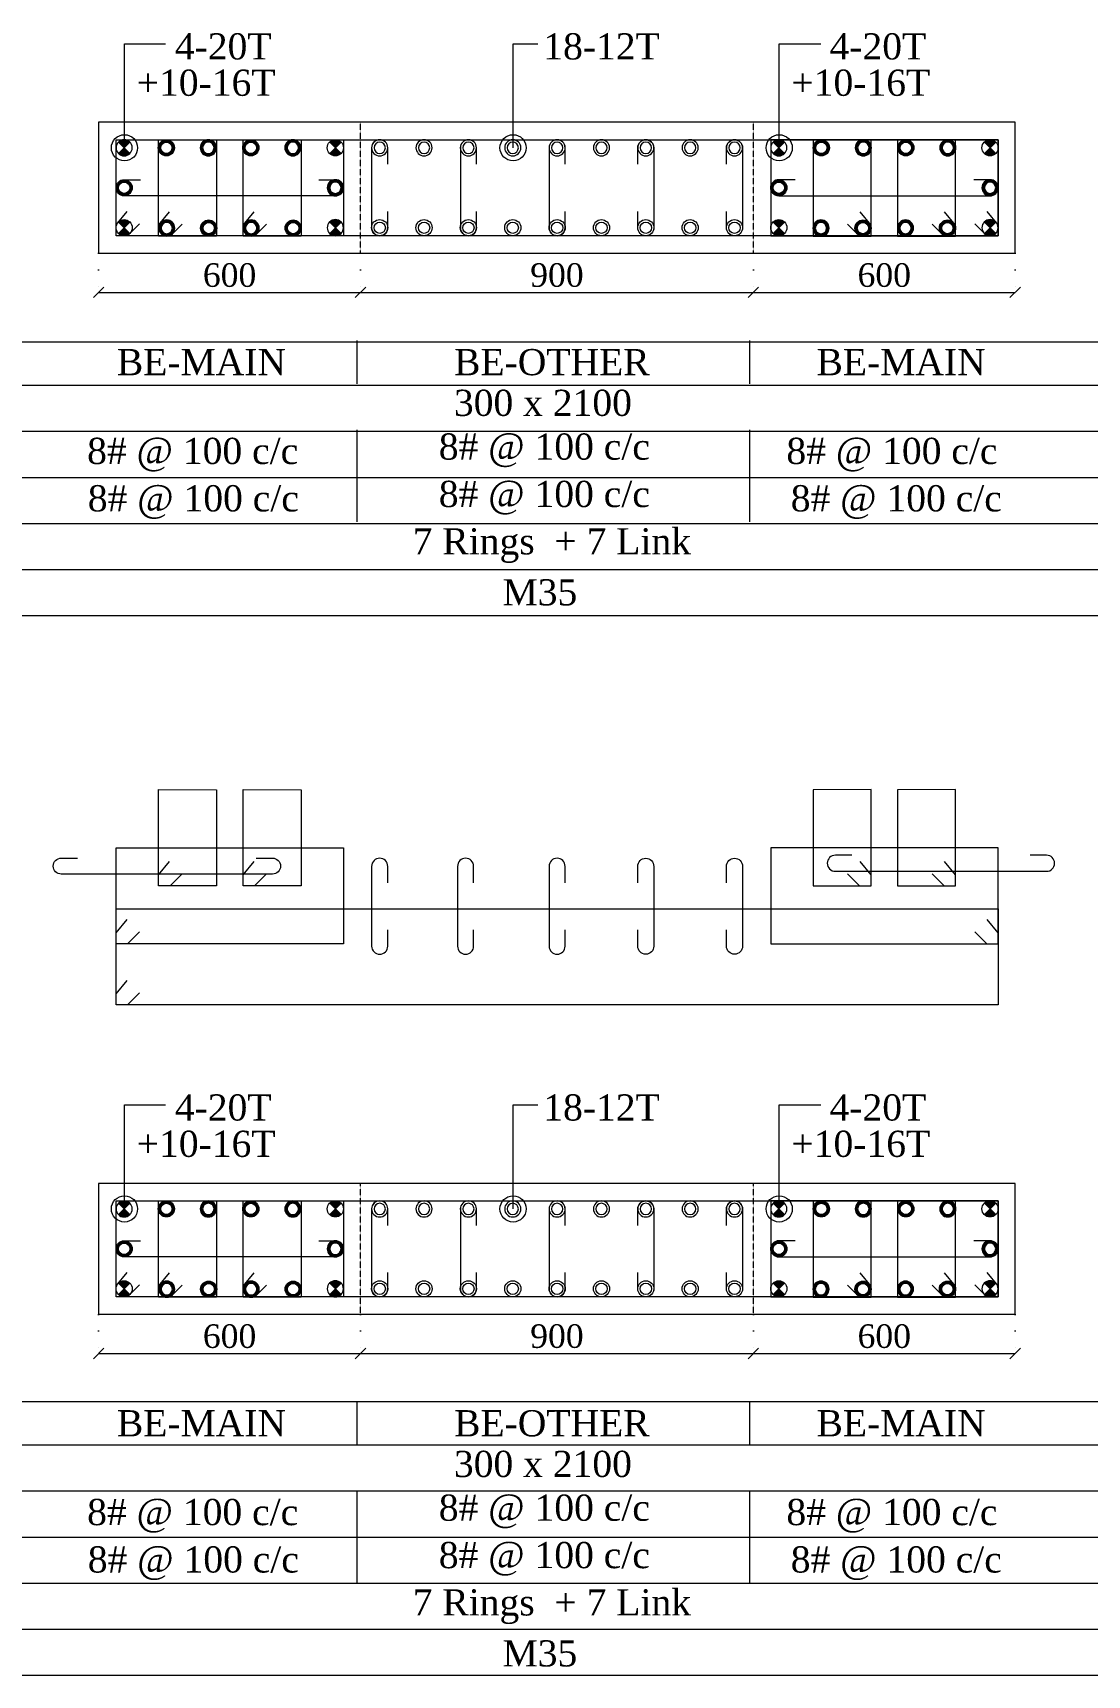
# Model space of a CAD drawing. Header units: millimetres. Extents: x 303 to 27724, y 300 to 68956.
# Drawn here: x 2560 to 4976, y 56816 to 60579 of the extents above; entities that cross this region are included whole.
import ezdxf

# ---------------------------------------------------------------- set-up
doc = ezdxf.new("R2010")
doc.units = ezdxf.units.MM
doc.linetypes.add('( Hidden )', pattern=[0.375, 0.25, -0.125])
doc.linetypes.add('DOT2', pattern=[0.125, 0, -0.125])
doc.layers.get('Defpoints').update_dxf_attribs({"lineweight": 0})
for name, color, linetype, lineweight in [('S-COL. STEEL DIA', 1, 'Continuous', 9), ('S-DIM FOOTING', 7, 'Continuous', 0), ('S-SECTION', 5, 'Continuous', 0), ('S-SECTION MARK', 7, 'Continuous', 0), ('S-SHEET', 7, 'Continuous', 0), ('S-STEEL', 1, 'Continuous', 9), ('S-STEEL-1', 1, 'Continuous', 0), ('S-STEEL-1 C.S.', 106, 'Continuous', 0), ('S-TEXT', 7, 'Continuous', 0)]:
    doc.layers.add(name, color=color, linetype=linetype, lineweight=lineweight)
doc.styles.add('AR', font='ARIALUNI.TTF', dxfattribs={"width": 0.8})
doc.styles.add('S-ROMANS', font='times.ttf')
doc.styles.add('TEXT', font='times.ttf')
doc.dimstyles.new('100', dxfattribs={"dimtxt": 180, "dimasz": 80, "dimexe": 0.18, "dimexo": 0.0625, "dimgap": 1, "dimtad": 1, "dimdec": 0, "dimzin": 0, "dimdsep": 46, "dimtxsty": 'AR', "dimblk": 'DOT', "dimcen": 0.09, "dimse1": 1, "dimse2": 1, "dimclrd": 50, "dimclrt": 256, "dimadec": 0, "dimazin": 0, "dimtfac": 1, "dimtdec": 0, "dimtix": 1, "dimtofl": 0, "dimtmove": 2, "dimatfit": 0, "dimfxl": 1, "dimtolj": 1, "dimtzin": 0, "dimlwd": -1, "dimarcsym": 0})
doc.dimstyles.new('SETU', dxfattribs={"dimtxt": 230, "dimasz": 0.2, "dimexe": 0.1, "dimexo": 0.1, "dimgap": 0.05, "dimtad": 1, "dimdec": 0, "dimzin": 0, "dimdsep": 46, "dimtxsty": 'TEXT', "dimblk": 'OBLIQUE', "dimcen": 0.09, "dimdle": 0.1, "dimclrd": 4, "dimclre": 256, "dimclrt": 256, "dimadec": 1, "dimazin": 0, "dimtfac": 1, "dimtdec": 0, "dimtix": 1, "dimtofl": 0, "dimtmove": 2, "dimatfit": 0, "dimfxl": 1, "dimtolj": 1, "dimtzin": 0, "dimlwd": -1, "dimlwe": -1, "dimarcsym": 1})

# ---------------------------------------------------------------- blocks, each defined once
blk = doc.blocks.new('_Oblique')
at = {"color": 0, "linetype": 'ByBlock', "lineweight": -2}
blk.add_line((-0.5, -0.5), (0.5, 0.5), dxfattribs=at)
blk = doc.blocks.new('*D1953')
at = {"layer": 'Defpoints', "color": 0}
for p in [(2711, 57642.6), (3311, 57642.6), (3311, 57552.7)]:
    blk.add_point(p, dxfattribs=at)
at = {"layer": 'S-DIM FOOTING', "linetype": 'DOT2', "ltscale": 300}
for p, q in [((2711, 57642.5), (2711, 57552.6)), ((3311, 57642.5), (3311, 57552.6))]:
    blk.add_line(p, q, dxfattribs=at)
at = {"layer": 'S-DIM FOOTING', "ltscale": 300}
blk.add_line((2710.9, 57552.7), (3311.1, 57552.7), dxfattribs=at)
at = {"layer": 'S-DIM FOOTING', "linetype": 'ByBlock', "xscale": 24, "yscale": 24, "zscale": 24, "rotation": 180}
blk.add_blockref('_Oblique', (2711, 57552.7), dxfattribs=at)
at = {"layer": 'S-DIM FOOTING', "linetype": 'ByBlock', "xscale": 24, "yscale": 24, "zscale": 24}
blk.add_blockref('_Oblique', (3311, 57552.7), dxfattribs=at)
at = {"layer": 'S-DIM FOOTING', "insert": (3011, 57592.2), "char_height": 54, "attachment_point": 5, "style": 'TEXT'}
blk.add_mtext('\\A1;600', dxfattribs=at)
blk = doc.blocks.new('*D1954')
at = {"layer": 'Defpoints', "color": 0}
for p in [(3311, 57642.6), (4211, 57642.6), (4211, 57552.7)]:
    blk.add_point(p, dxfattribs=at)
at = {"layer": 'S-DIM FOOTING', "linetype": 'DOT2', "ltscale": 300}
for p, q in [((3311, 57642.5), (3311, 57552.6)), ((4211, 57642.5), (4211, 57552.6))]:
    blk.add_line(p, q, dxfattribs=at)
at = {"layer": 'S-DIM FOOTING', "ltscale": 300}
blk.add_line((3310.9, 57552.7), (4211.1, 57552.7), dxfattribs=at)
at = {"layer": 'S-DIM FOOTING', "linetype": 'ByBlock', "xscale": 24, "yscale": 24, "zscale": 24, "rotation": 180}
blk.add_blockref('_Oblique', (3311, 57552.7), dxfattribs=at)
at = {"layer": 'S-DIM FOOTING', "linetype": 'ByBlock', "xscale": 24, "yscale": 24, "zscale": 24}
blk.add_blockref('_Oblique', (4211, 57552.7), dxfattribs=at)
at = {"layer": 'S-DIM FOOTING', "insert": (3761, 57592.3), "char_height": 54, "attachment_point": 5, "style": 'TEXT'}
blk.add_mtext('\\A1;900', dxfattribs=at)
blk = doc.blocks.new('*D1955')
at = {"layer": 'Defpoints', "color": 0}
for p in [(4211, 57642.6), (4811, 57642.6), (4811, 57552.7)]:
    blk.add_point(p, dxfattribs=at)
at = {"layer": 'S-DIM FOOTING', "linetype": 'DOT2', "ltscale": 300}
for p, q in [((4211, 57642.5), (4211, 57552.6)), ((4811, 57642.5), (4811, 57552.6))]:
    blk.add_line(p, q, dxfattribs=at)
at = {"layer": 'S-DIM FOOTING', "ltscale": 300}
blk.add_line((4210.9, 57552.7), (4811.1, 57552.7), dxfattribs=at)
at = {"layer": 'S-DIM FOOTING', "linetype": 'ByBlock', "xscale": 24, "yscale": 24, "zscale": 24, "rotation": 180}
blk.add_blockref('_Oblique', (4211, 57552.7), dxfattribs=at)
at = {"layer": 'S-DIM FOOTING', "linetype": 'ByBlock', "xscale": 24, "yscale": 24, "zscale": 24}
blk.add_blockref('_Oblique', (4811, 57552.7), dxfattribs=at)
at = {"layer": 'S-DIM FOOTING', "insert": (4511, 57592.2), "char_height": 54, "attachment_point": 5, "style": 'TEXT'}
blk.add_mtext('\\A1;600', dxfattribs=at)
blk = doc.blocks.new('*U18')
at = {"layer": 'S-COL. STEEL DIA'}
h = blk.add_hatch(color=256, dxfattribs=at)
h.dxf.hatch_style = 1
h.paths.add_polyline_path([(0, 0), (0, -18.5, 0.198912), (13, -13)])
h.paths.add_polyline_path([(0, 0), (-13, -13, 0.198912), (0, -18.5)])
h.paths.add_polyline_path([(0, 18.5, 0.198912), (-13, 13), (0, 0)])
h.paths.add_polyline_path([(13, 13, 0.198912), (0, 18.5), (0, 0)])
at = {"layer": 'S-COL. STEEL DIA', "lineweight": 5}
for p, q in [((-13, 13), (13, -13)), ((13, 13), (-13, -13))]:
    blk.add_line(p, q, dxfattribs=at)
blk.add_circle((0, 0), 18.5, dxfattribs=at)
blk = doc.blocks.new('*U4')
at = {"layer": 'S-COL. STEEL DIA'}
h = blk.add_hatch(color=256, dxfattribs=at)
h.dxf.hatch_style = 1
h.paths.add_polyline_path([(-18.5, 0, 1), (18.5, 0, 1)])
h.paths.add_polyline_path([(13, 0, -1), (-13, 0, -1)], flags=16)
at = {"layer": 'S-COL. STEEL DIA', "lineweight": 5}
for radius in [18.5, 13]:
    blk.add_circle((0, 0), radius, dxfattribs=at)
blk = doc.blocks.new('_Dot')
at = {"linetype": 'ByBlock', "lineweight": -2}
blk.add_line((-0.5, 0), (-1, 0), dxfattribs=at)
at = {"linetype": 'ByBlock', "const_width": 0.5}
blk.add_lwpolyline([(-0.25, 0, 1), (0.25, 0, 1)], format="xyb", close=True, dxfattribs=at)
blk = doc.blocks.new('*U6')
at = {"layer": 'S-COL. STEEL DIA', "lineweight": 5}
for radius in [18.5, 13, 13]:
    blk.add_circle((0, 0), radius, dxfattribs=at)
blk = doc.blocks.new('*D1956')
at = {"layer": 'Defpoints', "color": 0}
for p in [(2711, 60074), (3311, 60074), (3311, 59984.2)]:
    blk.add_point(p, dxfattribs=at)
at = {"layer": 'S-DIM FOOTING', "linetype": 'DOT2', "ltscale": 300}
for p, q in [((2711, 60073.9), (2711, 59984)), ((3311, 60073.9), (3311, 59984))]:
    blk.add_line(p, q, dxfattribs=at)
at = {"layer": 'S-DIM FOOTING', "ltscale": 300}
blk.add_line((2710.9, 59984.2), (3311.1, 59984.2), dxfattribs=at)
at = {"layer": 'S-DIM FOOTING', "linetype": 'ByBlock', "xscale": 24, "yscale": 24, "zscale": 24, "rotation": 180}
blk.add_blockref('_Oblique', (2711, 59984.2), dxfattribs=at)
at = {"layer": 'S-DIM FOOTING', "linetype": 'ByBlock', "xscale": 24, "yscale": 24, "zscale": 24}
blk.add_blockref('_Oblique', (3311, 59984.2), dxfattribs=at)
at = {"layer": 'S-DIM FOOTING', "insert": (3011, 60023.6), "char_height": 54, "attachment_point": 5, "style": 'TEXT'}
blk.add_mtext('\\A1;600', dxfattribs=at)
blk = doc.blocks.new('*D1957')
at = {"layer": 'Defpoints', "color": 0}
for p in [(3311, 60074), (4211, 60074), (4211, 59984.2)]:
    blk.add_point(p, dxfattribs=at)
at = {"layer": 'S-DIM FOOTING', "linetype": 'DOT2', "ltscale": 300}
for p, q in [((3311, 60073.9), (3311, 59984)), ((4211, 60073.9), (4211, 59984))]:
    blk.add_line(p, q, dxfattribs=at)
at = {"layer": 'S-DIM FOOTING', "ltscale": 300}
blk.add_line((3310.9, 59984.2), (4211.1, 59984.2), dxfattribs=at)
at = {"layer": 'S-DIM FOOTING', "linetype": 'ByBlock', "xscale": 24, "yscale": 24, "zscale": 24, "rotation": 180}
blk.add_blockref('_Oblique', (3311, 59984.2), dxfattribs=at)
at = {"layer": 'S-DIM FOOTING', "linetype": 'ByBlock', "xscale": 24, "yscale": 24, "zscale": 24}
blk.add_blockref('_Oblique', (4211, 59984.2), dxfattribs=at)
at = {"layer": 'S-DIM FOOTING', "insert": (3761, 60023.7), "char_height": 54, "attachment_point": 5, "style": 'TEXT'}
blk.add_mtext('\\A1;900', dxfattribs=at)
blk = doc.blocks.new('*D1958')
at = {"layer": 'Defpoints', "color": 0}
for p in [(4211, 60074), (4811, 60074), (4811, 59984.2)]:
    blk.add_point(p, dxfattribs=at)
at = {"layer": 'S-DIM FOOTING', "linetype": 'DOT2', "ltscale": 300}
for p, q in [((4211, 60073.9), (4211, 59984)), ((4811, 60073.9), (4811, 59984))]:
    blk.add_line(p, q, dxfattribs=at)
at = {"layer": 'S-DIM FOOTING', "ltscale": 300}
blk.add_line((4210.9, 59984.2), (4811.1, 59984.2), dxfattribs=at)
at = {"layer": 'S-DIM FOOTING', "linetype": 'ByBlock', "xscale": 24, "yscale": 24, "zscale": 24, "rotation": 180}
blk.add_blockref('_Oblique', (4211, 59984.2), dxfattribs=at)
at = {"layer": 'S-DIM FOOTING', "linetype": 'ByBlock', "xscale": 24, "yscale": 24, "zscale": 24}
blk.add_blockref('_Oblique', (4811, 59984.2), dxfattribs=at)
at = {"layer": 'S-DIM FOOTING', "insert": (4511, 60023.6), "char_height": 54, "attachment_point": 5, "style": 'TEXT'}
blk.add_mtext('\\A1;600', dxfattribs=at)

msp = doc.modelspace()

# ---------------------------------------------------------------- linework, layer by layer
at = {"layer": 'S-SECTION'}
for points, elevation in [([(4811, 60074), (4811, 60374), (2711, 60374), (2711, 60074)], 9.4), ([(4811, 57642.6), (4811, 57942.6), (2711, 57942.6), (2711, 57642.6)], 9.7)]:
    msp.add_lwpolyline(points, close=True, dxfattribs=dict(at, elevation=elevation))
at = {"layer": 'S-SHEET'}
for p, q in [((3302.2, 59874.3, 0), (3302.2, 59774.7, 0)), ((4202.2, 59874.3, 0), (4202.2, 59774.7, 0)), ((303, 59870.9, 7), (27724.1, 59870.9, 7)), ((303, 59771.4, -1), (27724.1, 59771.4, -1)), ((303, 59666.1, -1), (27724.1, 59666.1, -1)), ((303, 59666.1, -1), (27724.1, 59666.1, -1)), ((3302.2, 59669.5, 0), (3302.2, 59458.2, 0)), ((4202.2, 59669.5, 0), (4202.2, 59458.2, 0)), ((303, 59560.3, -1), (27724.1, 59560.3, -1)), ((303, 59454.8, -1), (27724.1, 59454.8, -1)), ((303, 59349.3, -1), (27724.1, 59349.3, -1)), ((303, 57442.8, 7.1), (27724.1, 57442.8, 7.1)), ((3302.2, 57442.8, 0.2), (3302.2, 57343.3, 0.2)), ((4202.2, 57442.8, 0.2), (4202.2, 57343.3, 0.2)), ((303, 57343.3, -1), (27724.1, 57343.3, -1)), ((303, 57238.1, -1), (27724.1, 57238.1, -1)), ((303, 57238.1, -1), (27724.1, 57238.1, -1)), ((3302.2, 57238.1, 0.2), (3302.2, 57026.8, 0.2)), ((4202.2, 57238.1, 0.2), (4202.2, 57026.8, 0.2)), ((303, 57132.3, -1), (27724.1, 57132.3, -1)), ((303, 57026.8, -1), (27724.1, 57026.8, -1)), ((303, 56921.3, -1), (27724.1, 56921.3, -1))]:
    msp.add_line(p, q, dxfattribs=at)
at = {"layer": 'S-SHEET', "color": 0}
for p, q in [((303, 59243.8, -1), (27724.1, 59243.8, -1)), ((303, 56815.7, -1), (27724.1, 56815.7, -1))]:
    msp.add_line(p, q, dxfattribs=at)
at = {"layer": 'S-STEEL', "color": 1}
for points, elevation in [([(2804.5, 60141.3), (2777, 60114), (2751, 60114), (2751, 60334), (4771.8, 60334), (4771.8, 60114), (2751, 60114), (2751, 60139), (2776.2, 60169.9)], 9.4), ([(2804.5, 58378.9), (2777, 58351.6), (2751, 58351.6), (2751, 58571.6), (4771.8, 58571.6), (4771.8, 58351.6), (2751, 58351.6), (2751, 58376.6), (2776.2, 58407.5)], 9.7), ([(2804.5, 57709.9), (2777, 57682.6), (2751, 57682.6), (2751, 57902.6), (4771.8, 57902.6), (4771.8, 57682.6), (2751, 57682.6), (2751, 57707.6), (2776.2, 57738.5)], 9.7)]:
    msp.add_lwpolyline(points, dxfattribs=dict(at, elevation=elevation))
at = {"layer": 'S-STEEL', "color": 3}
for points, elevation in [([(3373.4, 60277.9), (3373.4, 60315.6, 1), (3336.5, 60315.6), (3336.5, 60132.5, 1), (3373.4, 60132.5), (3373.4, 60169.7)], 9), ([(3576.6, 60277.9), (3576.6, 60315.6, 1), (3539.7, 60315.6), (3539.7, 60132.5, 1), (3576.6, 60132.5), (3576.6, 60169.7)], 9), ([(3779.8, 60277.9), (3779.8, 60315.6, 1), (3742.9, 60315.6), (3742.9, 60132.5, 1), (3779.8, 60132.5), (3779.8, 60169.7)], 9), ([(3946.1, 60277.9), (3946.1, 60315.6, -1), (3983, 60315.6), (3983, 60132.5, -1), (3946.1, 60132.5), (3946.1, 60169.7)], 9), ([(4149.4, 60277.9), (4149.4, 60315.6, -1), (4186.3, 60315.6), (4186.3, 60132.5, -1), (4149.4, 60132.5), (4149.4, 60169.7)], 9), ([(3215.6, 60242.5), (3253.3, 60242.5, -1), (3253.3, 60205.6), (2769.4, 60205.6, -1), (2769.4, 60242.5), (2806.7, 60242.5)], 9), ([(4307.1, 60242.5), (4269.4, 60242.5, 1), (4269.4, 60205.6), (4753.3, 60205.6, 1), (4753.3, 60242.5), (4716.1, 60242.5)], 9), ([(3071.6, 58688.1), (3109.3, 58688.1, -1), (3109.3, 58651.2), (2625.4, 58651.2, -1), (2625.4, 58688.1), (2662.7, 58688.1)], 8.9), ([(3373.4, 58631.4), (3373.4, 58669.1, 1), (3336.5, 58669.1), (3336.5, 58486.1, 1), (3373.4, 58486.1), (3373.4, 58523.3)], 9.3), ([(3570.2, 58631.4), (3570.2, 58669.1, 1), (3533.3, 58669.1), (3533.3, 58486.1, 1), (3570.2, 58486.1), (3570.2, 58523.3)], 9.3), ([(3779.8, 58631.4), (3779.8, 58669.1, 1), (3742.9, 58669.1), (3742.9, 58486.1, 1), (3779.8, 58486.1), (3779.8, 58523.3)], 9.3), ([(3946.1, 58631.4), (3946.1, 58669.1, -1), (3983, 58669.1), (3983, 58486.1, -1), (3946.1, 58486.1), (3946.1, 58523.3)], 9.3), ([(4149.4, 58631.4), (4149.4, 58669.1, -1), (4186.3, 58669.1), (4186.3, 58486.1, -1), (4149.4, 58486.1), (4149.4, 58523.3)], 9.3), ([(4436.6, 58694.6), (4398.9, 58694.6, 1), (4398.9, 58657.7), (4882.8, 58657.7, 1), (4882.8, 58694.6), (4845.6, 58694.6)], 9.3), ([(3373.4, 57846.4), (3373.4, 57884.1, 1), (3336.5, 57884.1), (3336.5, 57701.1, 1), (3373.4, 57701.1), (3373.4, 57738.3)], 9.3), ([(3576.6, 57846.4), (3576.6, 57884.1, 1), (3539.7, 57884.1), (3539.7, 57701.1, 1), (3576.6, 57701.1), (3576.6, 57738.3)], 9.3), ([(3779.8, 57846.4), (3779.8, 57884.1, 1), (3742.9, 57884.1), (3742.9, 57701.1, 1), (3779.8, 57701.1), (3779.8, 57738.3)], 9.3), ([(3946.1, 57846.4), (3946.1, 57884.1, -1), (3983, 57884.1), (3983, 57701.1, -1), (3946.1, 57701.1), (3946.1, 57738.3)], 9.3), ([(4149.4, 57846.4), (4149.4, 57884.1, -1), (4186.3, 57884.1), (4186.3, 57701.1, -1), (4149.4, 57701.1), (4149.4, 57738.3)], 9.3), ([(3215.6, 57811.1), (3253.3, 57811.1, -1), (3253.3, 57774.2), (2769.4, 57774.2, -1), (2769.4, 57811.1), (2806.7, 57811.1)], 9.3), ([(4307.1, 57811.1), (4269.4, 57811.1, 1), (4269.4, 57774.2), (4753.3, 57774.2, 1), (4753.3, 57811.1), (4716.1, 57811.1)], 9.3)]:
    msp.add_lwpolyline(points, format="xyb", dxfattribs=dict(at, elevation=elevation))
at = {"layer": 'S-STEEL-1', "color": 6}
for points, elevation in [([(2804.5, 60141.3), (2777, 60114), (2751, 60114), (2751, 60334), (3271.8, 60334), (3271.8, 60114), (2751, 60114), (2751, 60139), (2776.2, 60169.9)], 9), ([(4718.2, 60141.3), (4745.8, 60114), (4771.8, 60114), (4771.8, 60334), (4251, 60334), (4251, 60114), (4771.8, 60114), (4771.8, 60139), (4746.6, 60169.9)], 9), ([(2804.5, 58519), (2777, 58491.7), (2751, 58491.7), (2751, 58711.7), (3271.8, 58711.7), (3271.8, 58491.7), (2751, 58491.7), (2751, 58516.7), (2776.2, 58547.6)], 9.3), ([(4718.2, 58519), (4745.8, 58491.7), (4771.8, 58491.7), (4771.8, 58711.7), (4251, 58711.7), (4251, 58491.7), (4771.8, 58491.7), (4771.8, 58516.7), (4746.6, 58547.6)], 9.3), ([(2804.5, 57709.9), (2777, 57682.6), (2751, 57682.6), (2751, 57902.6), (3271.8, 57902.6), (3271.8, 57682.6), (2751, 57682.6), (2751, 57707.6), (2776.2, 57738.5)], 9.3), ([(4718.2, 57709.9), (4745.8, 57682.6), (4771.8, 57682.6), (4771.8, 57902.6), (4251, 57902.6), (4251, 57682.6), (4771.8, 57682.6), (4771.8, 57707.6), (4746.6, 57738.5)], 9.3)]:
    msp.add_lwpolyline(points, dxfattribs=dict(at, elevation=elevation))
at = {"layer": 'S-STEEL-1', "color": 41}
for points, elevation in [([(2902.1, 60140.6), (2874.5, 60113.2), (2848.5, 60113.2), (2848.5, 60333.8), (2981.3, 60333.5), (2981.3, 60113), (2848.5, 60113.2), (2848.5, 60138.3), (2873.7, 60169.1)], 9), ([(3095.6, 60140.6), (3068.1, 60113.2), (3042.1, 60113.2), (3042.1, 60333.8), (3174.8, 60333.5), (3174.8, 60113), (3042.1, 60113.2), (3042.1, 60138.3), (3067.3, 60169.1)], 9), ([(4427.1, 60140.6), (4454.6, 60113.2), (4480.7, 60113.2), (4480.6, 60333.8), (4347.9, 60333.5), (4347.9, 60113), (4480.7, 60113.2), (4480.7, 60138.3), (4455.5, 60169.1)], 9), ([(4620.7, 60140.6), (4648.2, 60113.2), (4674.2, 60113.2), (4674.2, 60333.8), (4541.4, 60333.5), (4541.5, 60113), (4674.2, 60113.2), (4674.2, 60138.3), (4649, 60169.1)], 9), ([(2902.1, 58651.7), (2874.5, 58624.4), (2848.5, 58624.4), (2848.5, 58844.9), (2981.3, 58844.7), (2981.3, 58624.1), (2848.5, 58624.4), (2848.5, 58649.4), (2873.7, 58680.3)], 9.3), ([(3095.6, 58651.7), (3068.1, 58624.4), (3042.1, 58624.4), (3042.1, 58844.9), (3174.8, 58844.7), (3174.8, 58624.1), (3042.1, 58624.4), (3042.1, 58649.4), (3067.3, 58680.3)], 9.3), ([(4427.1, 58651.7), (4454.6, 58624.4), (4480.7, 58624.4), (4480.6, 58844.9), (4347.9, 58844.7), (4347.9, 58624.1), (4480.7, 58624.4), (4480.7, 58649.4), (4455.5, 58680.3)], 9.3), ([(4620.7, 58651.7), (4648.2, 58624.4), (4674.2, 58624.4), (4674.2, 58844.9), (4541.4, 58844.7), (4541.5, 58624.1), (4674.2, 58624.4), (4674.2, 58649.4), (4649, 58680.3)], 9.3), ([(2902.1, 57709.1), (2874.5, 57681.8), (2848.5, 57681.8), (2848.5, 57902.3), (2981.3, 57902.1), (2981.3, 57681.6), (2848.5, 57681.8), (2848.5, 57706.8), (2873.7, 57737.7)], 9.3), ([(3095.6, 57709.1), (3068.1, 57681.8), (3042.1, 57681.8), (3042.1, 57902.3), (3174.8, 57902.1), (3174.8, 57681.6), (3042.1, 57681.8), (3042.1, 57706.8), (3067.3, 57737.7)], 9.3), ([(4427.1, 57709.1), (4454.6, 57681.8), (4480.7, 57681.8), (4480.6, 57902.3), (4347.9, 57902.1), (4347.9, 57681.6), (4480.7, 57681.8), (4480.7, 57706.8), (4455.5, 57737.7)], 9.3), ([(4620.7, 57709.1), (4648.2, 57681.8), (4674.2, 57681.8), (4674.2, 57902.3), (4541.4, 57902.1), (4541.5, 57681.6), (4674.2, 57681.8), (4674.2, 57706.8), (4649, 57737.7)], 9.3)]:
    msp.add_lwpolyline(points, dxfattribs=dict(at, elevation=elevation))
at = {"layer": 'S-STEEL-1 C.S.', "color": 8, "linetype": '( Hidden )'}
for p, q in [((3311, 60074, 9.4), (3311, 60374, 9.4)), ((4211, 60074, 9), (4211, 60374, 9)), ((3311, 57642.6, 9.7), (3311, 57942.6, 9.7)), ((4211, 57642.6, 9.3), (4211, 57942.6, 9.3))]:
    msp.add_line(p, q, dxfattribs=at)

# ---------------------------------------------------------------- block references
at = {"layer": 'S-COL. STEEL DIA', "xscale": -1}
for name, p, rotation in [('*U18', (2769.4, 60315.6, 9), 180), ('*U4', (2962.3, 60315.6, 9), 90.19403361430268), ('*U4', (3155.9, 60315.6, 9), 90.19403361430268), ('*U6', (3354.9, 60315.6, 9), 180), ('*U6', (3456.5, 60315.6, 9), 180), ('*U6', (3558.1, 60315.6, 9), 180), ('*U6', (3659.8, 60315.6, 9), 180), ('*U6', (3761.4, 60315.6, 9), 180), ('*U6', (3863, 60315.6, 9), 180), ('*U6', (3964.6, 60315.6, 9), 180), ('*U6', (4066.2, 60315.6, 9), 180), ('*U6', (4167.8, 60315.6, 9), 180), ('*U18', (4269.4, 60315.6, 9), 180), ('*U4', (4463, 60315.6, 9), 89.80596638569689), ('*U4', (4656.5, 60315.6, 9), 89.80596638569689), ('*U4', (2867, 60131.7, 9), 270.1940336143028), ('*U4', (3060.5, 60131.7, 9), 270.1940336143028), ('*U4', (4366, 60131.7, 9), 269.8059663856972), ('*U4', (4559.6, 60131.7, 9), 269.8059663856972), ('*U18', (2769.4, 57884.1, 9.3), 180), ('*U4', (2962.3, 57884.1, 9.3), 90.19403361430268), ('*U4', (3155.9, 57884.1, 9.3), 90.19403361430268), ('*U6', (3354.9, 57884.1, 9.3), 180), ('*U6', (3456.5, 57884.1, 9.3), 180), ('*U6', (3558.1, 57884.1, 9.3), 180), ('*U6', (3659.8, 57884.1, 9.3), 180), ('*U6', (3761.4, 57884.1, 9.3), 180), ('*U6', (3863, 57884.1, 9.3), 180), ('*U6', (3964.6, 57884.1, 9.3), 180), ('*U6', (4066.2, 57884.1, 9.3), 180), ('*U6', (4167.8, 57884.1, 9.3), 180), ('*U18', (4269.4, 57884.1, 9.3), 180), ('*U4', (4463, 57884.1, 9.3), 89.80596638569689), ('*U4', (4656.5, 57884.1, 9.3), 89.80596638569689), ('*U4', (2867, 57700.3, 9.3), 270.1940336143028), ('*U4', (3060.5, 57700.3, 9.3), 270.1940336143028), ('*U4', (4366, 57700.3, 9.3), 269.8059663856972), ('*U4', (4559.6, 57700.3, 9.3), 269.8059663856972)]:
    msp.add_blockref(name, p, dxfattribs=dict(at, rotation=rotation))
at = {"layer": 'S-COL. STEEL DIA'}
for name, p, rotation in [('*U4', (2866.2, 60315.6, 9), 270.194033614303), ('*U4', (3059.7, 60315.6, 9), 270.194033614303), ('*U18', (3253.3, 60315.6, 9), 180), ('*U4', (4366.8, 60315.6, 9), 269.8059663856972), ('*U4', (4560.4, 60315.6, 9), 269.8059663856972), ('*U18', (4753.3, 60315.6, 9), 180), ('*U4', (2963.1, 60131.7, 9), 90.19403361430281), ('*U4', (3156.7, 60131.7, 9), 90.19403361430281), ('*U4', (4462.2, 60131.7, 9), 89.80596638569716), ('*U4', (4655.7, 60131.7, 9), 89.80596638569716), ('*U4', (2866.2, 57884.1, 9.3), 270.194033614303), ('*U4', (3059.7, 57884.1, 9.3), 270.194033614303), ('*U18', (3253.3, 57884.1, 9.3), 180), ('*U4', (4366.8, 57884.1, 9.3), 269.8059663856972), ('*U4', (4560.4, 57884.1, 9.3), 269.8059663856972), ('*U18', (4753.3, 57884.1, 9.3), 180), ('*U4', (2963.1, 57700.3, 9.3), 90.19403361430281), ('*U4', (3156.7, 57700.3, 9.3), 90.19403361430281), ('*U4', (4462.2, 57700.3, 9.3), 89.80596638569716), ('*U4', (4655.7, 57700.3, 9.3), 89.80596638569716)]:
    msp.add_blockref(name, p, dxfattribs=dict(at, rotation=rotation))
for name, p in [('*U4', (2769.4, 60224, 9)), ('*U4', (4269.4, 60224, 9)), ('*U18', (2769.4, 60132.5, 9)), ('*U6', (3354.9, 60132.5, 9)), ('*U6', (3456.5, 60132.5, 9)), ('*U6', (3558.1, 60132.5, 9)), ('*U6', (3659.8, 60132.5, 9)), ('*U6', (3761.4, 60132.5, 9)), ('*U6', (3863, 60132.5, 9)), ('*U6', (3964.6, 60132.5, 9)), ('*U6', (4066.2, 60132.5, 9)), ('*U6', (4167.8, 60132.5, 9)), ('*U18', (4269.4, 60132.5, 9)), ('*U4', (2769.4, 57792.6, 9.3)), ('*U4', (4269.4, 57792.6, 9.3)), ('*U18', (2769.4, 57701.1, 9.3)), ('*U6', (3354.9, 57701.1, 9.3)), ('*U6', (3456.5, 57701.1, 9.3)), ('*U6', (3558.1, 57701.1, 9.3)), ('*U6', (3659.8, 57701.1, 9.3)), ('*U6', (3761.4, 57701.1, 9.3)), ('*U6', (3863, 57701.1, 9.3)), ('*U6', (3964.6, 57701.1, 9.3)), ('*U6', (4066.2, 57701.1, 9.3)), ('*U6', (4167.8, 57701.1, 9.3)), ('*U18', (4269.4, 57701.1, 9.3))]:
    msp.add_blockref(name, p, dxfattribs=at)
at = {"layer": 'S-COL. STEEL DIA', "xscale": -1}
for name, p in [('*U4', (3253.3, 60224, 9)), ('*U4', (4753.3, 60224, 9)), ('*U18', (3253.3, 60132.5, 9)), ('*U18', (4753.3, 60132.5, 9)), ('*U4', (3253.3, 57792.6, 9.3)), ('*U4', (4753.3, 57792.6, 9.3)), ('*U18', (3253.3, 57701.1, 9.3)), ('*U18', (4753.3, 57701.1, 9.3))]:
    msp.add_blockref(name, p, dxfattribs=at)

# ---------------------------------------------------------------- texts
at = {"layer": 'S-TEXT', "color": 7, "style": 'TEXT'}
for s, p in [('4-20T', (2885.6, 60518, 9)), ('18-12T', (3729.8, 60518, 9)), ('4-20T', (4385.6, 60518, 9)), ('+10-16T', (2798.3, 60434.7, 9)), ('+10-16T', (4298.3, 60434.7, 9)), ('4-20T', (2885.6, 58086.6, 9.3)), ('18-12T', (3729.8, 58086.6, 9.3)), ('4-20T', (4385.6, 58086.6, 9.3)), ('+10-16T', (2798.3, 58003.3, 9.3)), ('+10-16T', (4298.3, 58003.3, 9.3))]:
    msp.add_text(s, height=60, dxfattribs=at).set_placement(p)
at = {"layer": 'S-TEXT', "style": 'S-ROMANS'}
for s, p in [('BE-MAIN ', (2752.7, 59794.5, 0)), ('BE-OTHER', (3525.3, 59794.5, 0)), ('BE-MAIN ', (4355.7, 59794.5, 0)), ('300 x 2100', (3525, 59701.2, 0)), ('8# @ 100 c/c', (2684.6, 59591, 0)), ('8# @ 100 c/c', (3490.3, 59601, 0)), ('8# @ 100 c/c', (4286.7, 59591, 0)), ('8# @ 100 c/c', (2686.1, 59482.4, 0)), ('8# @ 100 c/c', (3490.3, 59492.4, 0)), ('8# @ 100 c/c', (4296.7, 59482.4, 0)), ('7 Rings  + 7 Link', (3430.5, 59383.9, 0)), ('M35', (3636.4, 59267.1, 0)), ('BE-MAIN ', (2752.7, 57363, 0.2)), ('BE-OTHER', (3525.3, 57363, 0.2)), ('BE-MAIN ', (4355.7, 57363, 0.2)), ('300 x 2100', (3525, 57269.8, 0.2)), ('8# @ 100 c/c', (2684.6, 57159.5, 0.2)), ('8# @ 100 c/c', (3490.3, 57169.5, 0.2)), ('8# @ 100 c/c', (4286.7, 57159.5, 0.2)), ('8# @ 100 c/c', (2686.1, 57050.9, 0.2)), ('8# @ 100 c/c', (3490.3, 57060.9, 0.2)), ('8# @ 100 c/c', (4296.7, 57050.9, 0.2)), ('7 Rings  + 7 Link', (3430.5, 56952.5, 0.2)), ('M35', (3636.4, 56835.7, 0.2))]:
    msp.add_text(s, height=60, dxfattribs=at).set_placement(p)

# ---------------------------------------------------------------- dimensions: what is measured, and where the dimension line sits
at = {"layer": 'S-DIM FOOTING', "ltscale": 300}
for base, p1, p2, picture, middle in [((3311, 59984.2, 9), (2711, 60074, 9.4), (3311, 60074, 9.4), '*D1956', (3011, 60023.6, 9)), ((4211, 59984.2, 9), (3311, 60074, 9.4), (4211, 60074, 9), '*D1957', (3761, 60023.7, 9)), ((4811, 59984.2, 8.7), (4211, 60074, 9), (4811, 60074, 9.4), '*D1958', (4511, 60023.6, 8.7)), ((3311, 57552.7, 9.3), (2711, 57642.6, 9.7), (3311, 57642.6, 9.7), '*D1953', (3011, 57592.2, 9.3)), ((4211, 57552.7, 9.3), (3311, 57642.6, 9.7), (4211, 57642.6, 9.3), '*D1954', (3761, 57592.3, 9.3)), ((4811, 57552.7, 9), (4211, 57642.6, 9.3), (4811, 57642.6, 9.7), '*D1955', (4511, 57592.2, 9))]:
    dim = msp.add_linear_dim(base=base, p1=p1, p2=p2, angle=180, dimstyle='SETU', override={"dimscale": 1.2, "dimtxt": 45, "dimasz": 20, "dimgap": 10, "dimblk1": 'Oblique', "dimblk2": 'Oblique', "dimsah": 1, "dimclrd": 256, "dimarcsym": 1}, dxfattribs=at)
    dim.commit()
    dim.dimension.update_dxf_attribs({"geometry": picture, "text_midpoint": middle})

# ---------------------------------------------------------------- leaders
at = {"layer": 'S-SECTION MARK'}
for points in [[(2770.2, 60315.6, 9.4), (2770.2, 60553.9, 9.4), (2864.4, 60553.9, 9.4)], [(3660.5, 60315.6, 9.4), (3660.5, 60553.9, 9.4), (3717, 60553.9, 9.4)], [(4270.2, 60315.6, 9.4), (4270.2, 60553.9, 9.4), (4365.3, 60553.9, 9.4)], [(2770.2, 57884.1, 9.7), (2770.2, 58122.5, 9.7), (2864.4, 58122.5, 9.7)], [(3660.5, 57884.1, 9.7), (3660.5, 58122.5, 9.7), (3717, 58122.5, 9.7)], [(4270.2, 57884.1, 9.7), (4270.2, 58122.5, 9.7), (4365.3, 58122.5, 9.7)]]:
    msp.add_leader(points, dimstyle='100', override={"dimasz": 60, "dimtad": 0, "dimclrd": 256, "dimldrblk": 'DotBlank', "dimfxl": 50, "dimfxlon": 1, "dimarcsym": 1}, dxfattribs=at)

doc.saveas('drawing.dxf')
